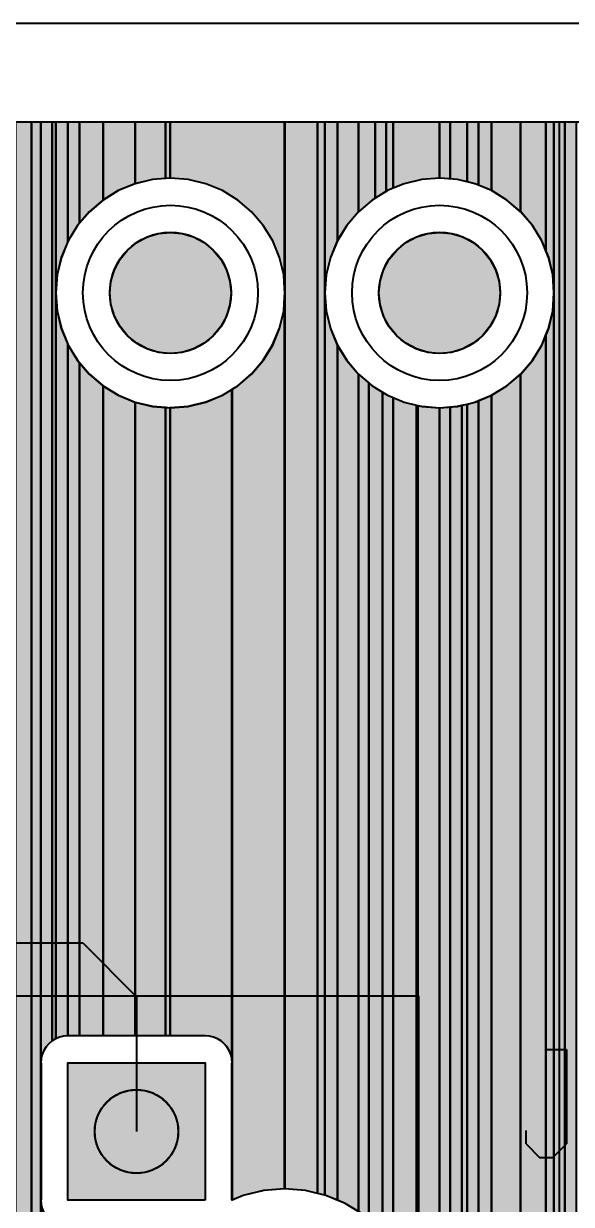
# Model space of a CAD drawing. Header units: millimetres. Extents: x 3 to 111, y 3 to 56.
# Drawn here: x 97.25 to 102.42, y 44.88 to 56.02 of the extents above; entities that cross this region are included whole.
import ezdxf

# ---------------------------------------------------------------- set-up
doc = ezdxf.new("R2010")
doc.units = ezdxf.units.MM
for name, color, linetype in [('bottom_copper', 7, 'Continuous'), ('bottom_silk', 7, 'Continuous'), ('drill_plated', 7, 'Continuous'), ('outline', 7, 'Continuous'), ('top_copper', 7, 'Continuous'), ('top_silk', 7, 'Continuous')]:
    doc.layers.add(name, color=color, linetype=linetype)

# ---------------------------------------------------------------- blocks, each defined once
blk = doc.blocks.new('Block4488')
at = {"layer": 'bottom_copper', "lineweight": 40}
for points in [[(0, 50.895), (-0.101, 50.903), (-0.103, 50.903), (-0.103, 51.435), (0, 51.435), (0, 50.895)], [(0.159, 50.868), (0.068, 50.889), (0, 50.895), (0, 51.435), (0.159, 51.435), (0.159, 50.868)], [(0.267, 50.836), (0.233, 50.85), (0.16, 50.867), (0.159, 51.435), (0.267, 51.435), (0.267, 50.836)], [(0.39, 50.785), (0.267, 50.836), (0.267, 51.435), (0.39, 51.435), (0.39, 50.785)], [(0.664, 50.586), (0.535, 50.696), (0.39, 50.785), (0.39, 51.435), (0.664, 51.435), (0.664, 50.586)], [(0.903, 50.217), (0.863, 50.312), (0.775, 50.457), (0.664, 50.586), (0.664, 51.435), (0.903, 51.435), (0.903, 50.217)], [(0.978, 49.82), (0.968, 49.989), (0.928, 50.155), (0.903, 50.217), (0.903, 51.435), (0.978, 51.435), (0.978, 49.82)], [(1.03, 7.273), (1.028, 7.293), (1.024, 7.312), (1.016, 7.331), (1.006, 7.348), (0.993, 7.363), (0.978, 7.376), (0.978, 51.435), (1.029, 51.435), (1.03, 7.273)], [(1.082, 7.094), (1.03, 7.146), (1.03, 51.435), (1.082, 51.435), (1.082, 7.094)], [(1.189, 7.272), (1.17, 7.267), (1.151, 7.259), (1.134, 7.249), (1.119, 7.236), (1.106, 7.221), (1.096, 7.204), (1.088, 7.185), (1.083, 7.166), (1.082, 7.146), (1.082, 51.435), (1.189, 51.435), (1.189, 7.272)], [(0.978, 7.376), (0.977, 7.376), (0.96, 7.386), (0.942, 7.394), (0.922, 7.399), (0.903, 7.4), (0.903, 49.423), (0.928, 49.485), (0.968, 49.651), (0.978, 49.82), (0.978, 7.376)], [(0.903, 7.4), (0.664, 7.4), (0.664, 49.054), (0.775, 49.184), (0.863, 49.328), (0.903, 49.423), (0.903, 7.4)], [(0.664, 7.4), (0.39, 7.4), (0.39, 48.855), (0.535, 48.944), (0.664, 49.054), (0.664, 7.4)], [(0.267, 7.399), (0.247, 7.394), (0.229, 7.386), (0.212, 7.376), (0.197, 7.363), (0.184, 7.348), (0.173, 7.331), (0.166, 7.312), (0.161, 7.293), (0.159, 7.273), (0.159, 48.772), (0.233, 48.79), (0.267, 48.804), (0.267, 7.399)], [(0.39, 7.4), (0.287, 7.4), (0.267, 7.399), (0.267, 48.804), (0.39, 48.855), (0.39, 7.4)], [(0, 7.272), (-0.02, 7.273), (-0.04, 7.272), (-0.059, 7.267), (-0.078, 7.259), (-0.095, 7.249), (-0.103, 7.242), (-0.103, 48.737), (-0.101, 48.737), (0, 48.745), (0, 7.272)], [(0.108, 7.146), (0.106, 7.166), (0.101, 7.185), (0.094, 7.204), (0.083, 7.221), (0.07, 7.236), (0.055, 7.249), (0.038, 7.259), (0.019, 7.267), (0, 7.272), (0, 48.745), (0.068, 48.751), (0.108, 48.76), (0.108, 7.146)], [(0.159, 7.146), (0.108, 7.094), (0.108, 48.76), (0.159, 48.772), (0.159, 7.146)]]:
    blk.add_hatch(color=7, dxfattribs=at).paths.add_polyline_path(points, flags=0)
at = {"layer": 'bottom_copper', "color": 7, "lineweight": 40}
for points in [[(0, 50.895), (-0.101, 50.903), (-0.103, 50.903), (-0.103, 51.435), (0, 51.435), (0, 50.895)], [(0.159, 50.868), (0.068, 50.889), (0, 50.895), (0, 51.435), (0.159, 51.435), (0.159, 50.868)], [(0.267, 50.836), (0.233, 50.85), (0.16, 50.867), (0.159, 51.435), (0.267, 51.435), (0.267, 50.836)], [(0.39, 50.785), (0.267, 50.836), (0.267, 51.435), (0.39, 51.435), (0.39, 50.785)], [(0.664, 50.586), (0.535, 50.696), (0.39, 50.785), (0.39, 51.435), (0.664, 51.435), (0.664, 50.586)], [(0.903, 50.217), (0.863, 50.312), (0.775, 50.457), (0.664, 50.586), (0.664, 51.435), (0.903, 51.435), (0.903, 50.217)], [(0.978, 49.82), (0.968, 49.989), (0.928, 50.155), (0.903, 50.217), (0.903, 51.435), (0.978, 51.435), (0.978, 49.82)], [(1.03, 7.273), (1.028, 7.293), (1.024, 7.312), (1.016, 7.331), (1.006, 7.348), (0.993, 7.363), (0.978, 7.376), (0.978, 51.435), (1.029, 51.435), (1.03, 7.273)], [(1.082, 7.094), (1.03, 7.146), (1.03, 51.435), (1.082, 51.435), (1.082, 7.094)], [(1.189, 7.272), (1.17, 7.267), (1.151, 7.259), (1.134, 7.249), (1.119, 7.236), (1.106, 7.221), (1.096, 7.204), (1.088, 7.185), (1.083, 7.166), (1.082, 7.146), (1.082, 51.435), (1.189, 51.435), (1.189, 7.272)], [(0.978, 7.376), (0.977, 7.376), (0.96, 7.386), (0.942, 7.394), (0.922, 7.399), (0.903, 7.4), (0.903, 49.423), (0.928, 49.485), (0.968, 49.651), (0.978, 49.82), (0.978, 7.376)], [(0.903, 7.4), (0.664, 7.4), (0.664, 49.054), (0.775, 49.184), (0.863, 49.328), (0.903, 49.423), (0.903, 7.4)], [(0.664, 7.4), (0.39, 7.4), (0.39, 48.855), (0.535, 48.944), (0.664, 49.054), (0.664, 7.4)], [(0.267, 7.399), (0.247, 7.394), (0.229, 7.386), (0.212, 7.376), (0.197, 7.363), (0.184, 7.348), (0.173, 7.331), (0.166, 7.312), (0.161, 7.293), (0.159, 7.273), (0.159, 48.772), (0.233, 48.79), (0.267, 48.804), (0.267, 7.399)], [(0.39, 7.4), (0.287, 7.4), (0.267, 7.399), (0.267, 48.804), (0.39, 48.855), (0.39, 7.4)], [(0, 7.272), (-0.02, 7.273), (-0.04, 7.272), (-0.059, 7.267), (-0.078, 7.259), (-0.095, 7.249), (-0.103, 7.242), (-0.103, 48.737), (-0.101, 48.737), (0, 48.745), (0, 7.272)], [(0.108, 7.146), (0.106, 7.166), (0.101, 7.185), (0.094, 7.204), (0.083, 7.221), (0.07, 7.236), (0.055, 7.249), (0.038, 7.259), (0.019, 7.267), (0, 7.272), (0, 48.745), (0.068, 48.751), (0.108, 48.76), (0.108, 7.146)], [(0.159, 7.146), (0.108, 7.094), (0.108, 48.76), (0.159, 48.772), (0.159, 7.146)]]:
    blk.add_lwpolyline(points, close=True, dxfattribs=at)
blk = doc.blocks.new('Block5110')
at = {"layer": 'bottom_copper', "lineweight": 40}
for points in [[(0, 33.277), (-0.046, 33.469), (-0.122, 33.652), (-0.22, 33.812), (-0.22, 41.806), (-0.117, 41.763), (0, 41.735), (0, 33.277)], [(0.012, 33.08), (0, 33.277), (0, 41.735), (0.012, 41.732), (0.012, 33.08)], [(0.215, 0.215), (0.209, 0.209), (0.012, 0.012), (0.012, 41.732), (0.048, 41.724), (0.215, 41.71), (0.215, 0.215)]]:
    blk.add_hatch(color=7, dxfattribs=at).paths.add_polyline_path(points, flags=0)
at = {"layer": 'bottom_copper', "color": 7, "lineweight": 40}
for points in [[(0, 33.277), (-0.046, 33.469), (-0.122, 33.652), (-0.22, 33.812), (-0.22, 41.806), (-0.117, 41.763), (0, 41.735), (0, 33.277)], [(0.012, 33.08), (0, 33.277), (0, 41.735), (0.012, 41.732), (0.012, 33.08)], [(0.215, 0.215), (0.209, 0.209), (0.012, 0.012), (0.012, 41.732), (0.048, 41.724), (0.215, 41.71), (0.215, 0.215)]]:
    blk.add_lwpolyline(points, close=True, dxfattribs=at)
blk = doc.blocks.new('Block6268')
at = {"layer": 'bottom_copper', "lineweight": 40}
for points in [[(0, 49.82), (-0.002, 49.861), (-0.002, 51.435), (0, 51.435), (0, 49.82)], [(0.309, 41.325), (0.195, 41.352), (0, 41.368), (0, 51.435), (0.309, 51.435), (0.309, 41.325)], [(0.378, 41.308), (0.309, 41.325), (0.309, 51.435), (0.378, 51.435), (0.378, 41.308)], [(0.496, 50.312), (0.431, 50.155), (0.391, 49.989), (0.378, 49.82), (0.378, 51.435), (0.496, 51.435), (0.496, 50.312)], [(0.695, 50.586), (0.585, 50.457), (0.496, 50.312), (0.496, 51.435), (0.695, 51.435), (0.695, 50.586)], [(0.852, 50.713), (0.824, 50.696), (0.695, 50.586), (0.695, 51.435), (0.852, 51.435), (0.852, 50.713)], [(0.955, 50.776), (0.852, 50.713), (0.852, 51.435), (0.955, 51.435), (0.955, 50.776)], [(1.023, 50.807), (0.969, 50.785), (0.955, 50.776), (0.955, 51.435), (1.023, 51.435), (1.023, 50.807)], [(0, 41.368), (-0.002, 41.368), (-0.002, 49.779), (0, 49.82), (0, 41.368)], [(0.496, 41.261), (0.387, 41.306), (0.378, 41.308), (0.378, 49.82), (0.391, 49.651), (0.431, 49.485), (0.496, 49.328), (0.496, 41.261)], [(0.695, 41.154), (0.57, 41.23), (0.496, 41.261), (0.496, 49.328), (0.585, 49.184), (0.695, 49.054), (0.695, 41.154)], [(0.793, 41.081), (0.739, 41.127), (0.695, 41.154), (0.695, 49.054), (0.793, 48.971), (0.793, 41.081)], [(0.922, 40.851), (0.793, 40.722), (0.793, 48.971), (0.824, 48.944), (0.922, 48.884), (0.922, 40.851)], [(1.023, 40.839), (1.018, 40.848), (0.972, 40.901), (0.922, 40.851), (0.922, 48.884), (0.969, 48.855), (1.023, 48.833), (1.023, 40.839)]]:
    blk.add_hatch(color=7, dxfattribs=at).paths.add_polyline_path(points, flags=0)
at = {"layer": 'bottom_copper', "color": 7, "lineweight": 40}
for points in [[(0, 49.82), (-0.002, 49.861), (-0.002, 51.435), (0, 51.435), (0, 49.82)], [(0.309, 41.325), (0.195, 41.352), (0, 41.368), (0, 51.435), (0.309, 51.435), (0.309, 41.325)], [(0.378, 41.308), (0.309, 41.325), (0.309, 51.435), (0.378, 51.435), (0.378, 41.308)], [(0.496, 50.312), (0.431, 50.155), (0.391, 49.989), (0.378, 49.82), (0.378, 51.435), (0.496, 51.435), (0.496, 50.312)], [(0.695, 50.586), (0.585, 50.457), (0.496, 50.312), (0.496, 51.435), (0.695, 51.435), (0.695, 50.586)], [(0.852, 50.713), (0.824, 50.696), (0.695, 50.586), (0.695, 51.435), (0.852, 51.435), (0.852, 50.713)], [(0.955, 50.776), (0.852, 50.713), (0.852, 51.435), (0.955, 51.435), (0.955, 50.776)], [(1.023, 50.807), (0.969, 50.785), (0.955, 50.776), (0.955, 51.435), (1.023, 51.435), (1.023, 50.807)], [(0, 41.368), (-0.002, 41.368), (-0.002, 49.779), (0, 49.82), (0, 41.368)], [(0.496, 41.261), (0.387, 41.306), (0.378, 41.308), (0.378, 49.82), (0.391, 49.651), (0.431, 49.485), (0.496, 49.328), (0.496, 41.261)], [(0.695, 41.154), (0.57, 41.23), (0.496, 41.261), (0.496, 49.328), (0.585, 49.184), (0.695, 49.054), (0.695, 41.154)], [(0.793, 41.081), (0.739, 41.127), (0.695, 41.154), (0.695, 49.054), (0.793, 48.971), (0.793, 41.081)], [(0.922, 40.851), (0.793, 40.722), (0.793, 48.971), (0.824, 48.944), (0.922, 48.884), (0.922, 40.851)], [(1.023, 40.839), (1.018, 40.848), (0.972, 40.901), (0.922, 40.851), (0.922, 48.884), (0.969, 48.855), (1.023, 48.833), (1.023, 40.839)]]:
    blk.add_lwpolyline(points, close=True, dxfattribs=at)
blk = doc.blocks.new('Block6516')
at = {"layer": 'bottom_copper', "lineweight": 40}
for points in [[(0.498, -1.23), (0.3, -1.245), (0.108, -1.291), (0.003, -1.335), (0.003, 6.313), (0.057, 6.346), (0.186, 6.457), (0.297, 6.586), (0.385, 6.731), (0.45, 6.888), (0.49, 7.053), (0.498, 7.182), (0.498, -1.23)], [(0, 0), (-0.009, 0.039), (-0.025, 0.076), (-0.046, 0.11), (-0.071, 0.14), (-0.102, 0.166), (-0.136, 0.187), (-0.173, 0.202), (-0.212, 0.212), (-0.252, 0.215), (-0.262, 0.214), (-0.581, 0.214), (-0.581, 6.14), (-0.579, 6.14), (-0.41, 6.153), (-0.245, 6.193), (-0.088, 6.258), (0, 6.311), (0, 0)], [(0.003, -0.04), (0, 0), (0, 6.311), (0.003, 6.313), (0.003, -0.04)], [(0.003, -1.335), (0.002, -1.325), (0.002, -0.05), (0.003, -0.04), (0.003, -1.335)]]:
    blk.add_hatch(color=7, dxfattribs=at).paths.add_polyline_path(points, flags=0)
at = {"layer": 'bottom_copper', "color": 7, "lineweight": 40}
for points in [[(0.498, -1.23), (0.3, -1.245), (0.108, -1.291), (0.003, -1.335), (0.003, 6.313), (0.057, 6.346), (0.186, 6.457), (0.297, 6.586), (0.385, 6.731), (0.45, 6.888), (0.49, 7.053), (0.498, 7.182), (0.498, -1.23)], [(0, 0), (-0.009, 0.039), (-0.025, 0.076), (-0.046, 0.11), (-0.071, 0.14), (-0.102, 0.166), (-0.136, 0.187), (-0.173, 0.202), (-0.212, 0.212), (-0.252, 0.215), (-0.262, 0.214), (-0.581, 0.214), (-0.581, 6.14), (-0.579, 6.14), (-0.41, 6.153), (-0.245, 6.193), (-0.088, 6.258), (0, 6.311), (0, 0)], [(0.003, -0.04), (0, 0), (0, 6.311), (0.003, 6.313), (0.003, -0.04)], [(0.003, -1.335), (0.002, -1.325), (0.002, -0.05), (0.003, -0.04), (0.003, -1.335)]]:
    blk.add_lwpolyline(points, close=True, dxfattribs=at)
blk = doc.blocks.new('Block7741')
at = {"layer": 'bottom_copper', "lineweight": 40}
for points in [[(0.16, 40.23), (0.022, 40.263), (0.01, 40.264), (0.01, 51.435), (0.16, 51.435), (0.16, 40.23)], [(0.248, 40.194), (0.16, 40.23), (0.16, 51.435), (0.248, 51.435), (0.248, 40.194)], [(0.353, 42.764), (0.323, 42.738), (0.297, 42.708), (0.276, 42.673), (0.261, 42.636), (0.251, 42.598), (0.248, 42.558), (0.248, 51.435), (0.353, 51.435), (0.353, 42.764)], [(0.388, 42.785), (0.387, 42.785), (0.353, 42.764), (0.353, 51.435), (0.388, 51.435), (0.388, 42.785)], [(0.503, 50.305), (0.441, 50.155), (0.401, 49.989), (0.388, 49.82), (0.388, 51.435), (0.503, 51.435), (0.503, 50.305)], [(0.612, 50.477), (0.594, 50.457), (0.506, 50.312), (0.503, 50.305), (0.503, 51.435), (0.612, 51.435), (0.612, 50.477)], [(0.834, 50.696), (0.705, 50.586), (0.612, 50.477), (0.612, 51.435), (0.834, 51.435), (0.834, 50.696)], [(1.136, 50.85), (0.979, 50.785), (0.834, 50.696), (0.834, 51.435), (1.136, 51.435), (1.136, 50.85)], [(1.424, 50.899), (1.301, 50.889), (1.136, 50.85), (1.136, 51.435), (1.424, 51.435), (1.424, 50.899)], [(1.469, 50.903), (1.424, 50.899), (1.424, 51.435), (1.469, 51.435), (1.469, 50.903)], [(0.503, 42.812), (0.463, 42.809), (0.424, 42.8), (0.388, 42.785), (0.388, 49.82), (0.401, 49.651), (0.441, 49.485), (0.503, 49.335), (0.503, 42.812)], [(0.612, 42.812), (0.513, 42.812), (0.503, 42.812), (0.503, 49.335), (0.506, 49.328), (0.594, 49.184), (0.612, 49.163), (0.612, 42.812)], [(0.834, 42.812), (0.612, 42.812), (0.612, 49.163), (0.705, 49.054), (0.834, 48.944), (0.834, 42.812)], [(1.136, 42.812), (0.834, 42.812), (0.834, 48.944), (0.979, 48.855), (1.136, 48.79), (1.136, 42.812)], [(1.424, 42.812), (1.136, 42.812), (1.136, 48.79), (1.301, 48.751), (1.424, 48.741), (1.424, 42.812)], [(1.469, 42.812), (1.424, 42.812), (1.424, 48.741), (1.469, 48.737), (1.469, 42.812)], [(0.249, 41.272), (0.248, 41.262), (0.248, 42.558), (0.249, 42.548), (0.249, 41.272)], [(0.251, 40.192), (0.248, 40.194), (0.248, 41.262), (0.251, 41.222), (0.251, 40.192)], [(0.387, 40.117), (0.291, 40.176), (0.251, 40.192), (0.251, 41.222), (0.261, 41.184), (0.276, 41.147), (0.297, 41.112), (0.323, 41.082), (0.353, 41.056), (0.387, 41.035), (0.387, 40.117)]]:
    blk.add_hatch(color=7, dxfattribs=at).paths.add_polyline_path(points, flags=0)
at = {"layer": 'bottom_copper', "color": 7, "lineweight": 40}
for points in [[(0.16, 40.23), (0.022, 40.263), (0.01, 40.264), (0.01, 51.435), (0.16, 51.435), (0.16, 40.23)], [(0.248, 40.194), (0.16, 40.23), (0.16, 51.435), (0.248, 51.435), (0.248, 40.194)], [(0.353, 42.764), (0.323, 42.738), (0.297, 42.708), (0.276, 42.673), (0.261, 42.636), (0.251, 42.598), (0.248, 42.558), (0.248, 51.435), (0.353, 51.435), (0.353, 42.764)], [(0.388, 42.785), (0.387, 42.785), (0.353, 42.764), (0.353, 51.435), (0.388, 51.435), (0.388, 42.785)], [(0.503, 50.305), (0.441, 50.155), (0.401, 49.989), (0.388, 49.82), (0.388, 51.435), (0.503, 51.435), (0.503, 50.305)], [(0.612, 50.477), (0.594, 50.457), (0.506, 50.312), (0.503, 50.305), (0.503, 51.435), (0.612, 51.435), (0.612, 50.477)], [(0.834, 50.696), (0.705, 50.586), (0.612, 50.477), (0.612, 51.435), (0.834, 51.435), (0.834, 50.696)], [(1.136, 50.85), (0.979, 50.785), (0.834, 50.696), (0.834, 51.435), (1.136, 51.435), (1.136, 50.85)], [(1.424, 50.899), (1.301, 50.889), (1.136, 50.85), (1.136, 51.435), (1.424, 51.435), (1.424, 50.899)], [(1.469, 50.903), (1.424, 50.899), (1.424, 51.435), (1.469, 51.435), (1.469, 50.903)], [(0.503, 42.812), (0.463, 42.809), (0.424, 42.8), (0.388, 42.785), (0.388, 49.82), (0.401, 49.651), (0.441, 49.485), (0.503, 49.335), (0.503, 42.812)], [(0.612, 42.812), (0.513, 42.812), (0.503, 42.812), (0.503, 49.335), (0.506, 49.328), (0.594, 49.184), (0.612, 49.163), (0.612, 42.812)], [(0.834, 42.812), (0.612, 42.812), (0.612, 49.163), (0.705, 49.054), (0.834, 48.944), (0.834, 42.812)], [(1.136, 42.812), (0.834, 42.812), (0.834, 48.944), (0.979, 48.855), (1.136, 48.79), (1.136, 42.812)], [(1.424, 42.812), (1.136, 42.812), (1.136, 48.79), (1.301, 48.751), (1.424, 48.741), (1.424, 42.812)], [(1.469, 42.812), (1.424, 42.812), (1.424, 48.741), (1.469, 48.737), (1.469, 42.812)], [(0.249, 41.272), (0.248, 41.262), (0.248, 42.558), (0.249, 42.548), (0.249, 41.272)], [(0.251, 40.192), (0.248, 40.194), (0.248, 41.262), (0.251, 41.222), (0.251, 40.192)], [(0.387, 40.117), (0.291, 40.176), (0.251, 40.192), (0.251, 41.222), (0.261, 41.184), (0.276, 41.147), (0.297, 41.112), (0.323, 41.082), (0.353, 41.056), (0.387, 41.035), (0.387, 40.117)]]:
    blk.add_lwpolyline(points, close=True, dxfattribs=at)

msp = doc.modelspace()

# ---------------------------------------------------------------- hatches: boundary and pattern name
at = {"layer": 'bottom_copper', "lineweight": 40}
for points in [[(99.715, 53.521), (99.707, 53.649), (99.668, 53.815), (99.603, 53.972), (99.514, 54.117), (99.404, 54.246), (99.275, 54.356), (99.13, 54.445), (98.973, 54.51), (98.807, 54.55), (98.638, 54.563), (98.636, 54.563), (98.636, 55.095), (99.715, 55.095), (99.715, 53.521)], [(101.176, 54.563), (101.009, 54.55), (100.843, 54.51), (100.741, 54.467), (100.741, 55.095), (101.176, 55.095), (101.176, 54.563)], [(99.199, 53.369), (99.166, 53.261), (99.113, 53.162), (99.042, 53.076), (98.956, 53.005), (98.857, 52.952), (98.749, 52.919), (98.638, 52.908), (98.527, 52.919), (98.419, 52.952), (98.32, 53.005), (98.234, 53.076), (98.163, 53.162), (98.11, 53.261), (98.077, 53.369), (98.067, 53.48), (98.077, 53.591), (98.11, 53.699), (98.163, 53.798), (98.234, 53.884), (98.32, 53.955), (98.419, 54.008), (98.527, 54.041), (98.638, 54.051), (98.749, 54.041), (98.857, 54.008), (98.956, 53.955), (99.042, 53.884), (99.113, 53.798), (99.166, 53.699), (99.199, 53.591), (99.21, 53.48), (99.199, 53.369)], [(101.739, 53.369), (101.706, 53.261), (101.653, 53.162), (101.582, 53.076), (101.496, 53.005), (101.397, 52.952), (101.289, 52.919), (101.178, 52.908), (101.067, 52.919), (100.959, 52.952), (100.86, 53.005), (100.774, 53.076), (100.703, 53.162), (100.65, 53.261), (100.617, 53.369), (100.606, 53.48), (100.617, 53.591), (100.65, 53.699), (100.703, 53.798), (100.774, 53.884), (100.86, 53.955), (100.959, 54.008), (101.067, 54.041), (101.178, 54.051), (101.289, 54.041), (101.397, 54.008), (101.496, 53.955), (101.582, 53.884), (101.653, 53.798), (101.706, 53.699), (101.739, 53.591), (101.749, 53.48), (101.739, 53.369)], [(98.966, 44.922), (97.67, 44.922), (97.67, 46.218), (98.966, 46.218), (98.966, 44.922)], [(98.704, 45.493), (98.682, 45.419), (98.645, 45.351), (98.596, 45.292), (98.537, 45.243), (98.469, 45.206), (98.395, 45.184), (98.318, 45.176), (98.241, 45.184), (98.167, 45.206), (98.099, 45.243), (98.04, 45.292), (97.991, 45.351), (97.954, 45.419), (97.932, 45.493), (97.924, 45.57), (97.932, 45.647), (97.954, 45.721), (97.991, 45.789), (98.04, 45.848), (98.099, 45.897), (98.167, 45.934), (98.241, 45.956), (98.318, 45.964), (98.395, 45.956), (98.469, 45.934), (98.537, 45.897), (98.596, 45.848), (98.645, 45.789), (98.682, 45.721), (98.704, 45.647), (98.712, 45.57), (98.704, 45.493)]]:
    msp.add_hatch(color=7, dxfattribs=at).paths.add_polyline_path(points, flags=0)
at = {"layer": 'drill_plated', "lineweight": 40}
for points in [[(99.199, 53.369), (99.166, 53.261), (99.113, 53.162), (99.042, 53.076), (98.956, 53.005), (98.857, 52.952), (98.749, 52.919), (98.638, 52.908), (98.527, 52.919), (98.419, 52.952), (98.32, 53.005), (98.234, 53.076), (98.163, 53.162), (98.11, 53.261), (98.077, 53.369), (98.067, 53.48), (98.077, 53.591), (98.11, 53.699), (98.163, 53.798), (98.234, 53.884), (98.32, 53.955), (98.419, 54.008), (98.527, 54.041), (98.638, 54.051), (98.749, 54.041), (98.857, 54.008), (98.956, 53.955), (99.042, 53.884), (99.113, 53.798), (99.166, 53.699), (99.199, 53.591), (99.21, 53.48), (99.199, 53.369)], [(101.739, 53.369), (101.706, 53.261), (101.653, 53.162), (101.582, 53.076), (101.496, 53.005), (101.397, 52.952), (101.289, 52.919), (101.178, 52.908), (101.067, 52.919), (100.959, 52.952), (100.86, 53.005), (100.774, 53.076), (100.703, 53.162), (100.65, 53.261), (100.617, 53.369), (100.606, 53.48), (100.617, 53.591), (100.65, 53.699), (100.703, 53.798), (100.774, 53.884), (100.86, 53.955), (100.959, 54.008), (101.067, 54.041), (101.178, 54.051), (101.289, 54.041), (101.397, 54.008), (101.496, 53.955), (101.582, 53.884), (101.653, 53.798), (101.706, 53.699), (101.739, 53.591), (101.749, 53.48), (101.739, 53.369)], [(98.704, 45.493), (98.682, 45.419), (98.645, 45.351), (98.596, 45.292), (98.537, 45.243), (98.469, 45.206), (98.395, 45.184), (98.318, 45.176), (98.241, 45.184), (98.167, 45.206), (98.099, 45.243), (98.04, 45.292), (97.991, 45.351), (97.954, 45.419), (97.932, 45.493), (97.924, 45.57), (97.932, 45.647), (97.954, 45.721), (97.991, 45.789), (98.04, 45.848), (98.099, 45.897), (98.167, 45.934), (98.241, 45.956), (98.318, 45.964), (98.395, 45.956), (98.469, 45.934), (98.537, 45.897), (98.596, 45.848), (98.645, 45.789), (98.682, 45.721), (98.704, 45.647), (98.712, 45.57), (98.704, 45.493)]]:
    msp.add_hatch(color=7, dxfattribs=at).paths.add_polyline_path(points, flags=0)
at = {"layer": 'top_copper', "lineweight": 40}
for points in [[(99.199, 53.369), (99.166, 53.261), (99.113, 53.162), (99.042, 53.076), (98.956, 53.005), (98.857, 52.952), (98.749, 52.919), (98.638, 52.908), (98.527, 52.919), (98.419, 52.952), (98.32, 53.005), (98.234, 53.076), (98.163, 53.162), (98.11, 53.261), (98.077, 53.369), (98.067, 53.48), (98.077, 53.591), (98.11, 53.699), (98.163, 53.798), (98.234, 53.884), (98.32, 53.955), (98.419, 54.008), (98.527, 54.041), (98.638, 54.051), (98.749, 54.041), (98.857, 54.008), (98.956, 53.955), (99.042, 53.884), (99.113, 53.798), (99.166, 53.699), (99.199, 53.591), (99.21, 53.48), (99.199, 53.369)], [(101.739, 53.369), (101.706, 53.261), (101.653, 53.162), (101.582, 53.076), (101.496, 53.005), (101.397, 52.952), (101.289, 52.919), (101.178, 52.908), (101.067, 52.919), (100.959, 52.952), (100.86, 53.005), (100.774, 53.076), (100.703, 53.162), (100.65, 53.261), (100.617, 53.369), (100.606, 53.48), (100.617, 53.591), (100.65, 53.699), (100.703, 53.798), (100.774, 53.884), (100.86, 53.955), (100.959, 54.008), (101.067, 54.041), (101.178, 54.051), (101.289, 54.041), (101.397, 54.008), (101.496, 53.955), (101.582, 53.884), (101.653, 53.798), (101.706, 53.699), (101.739, 53.591), (101.749, 53.48), (101.739, 53.369)], [(98.966, 44.922), (97.67, 44.922), (97.67, 46.218), (98.966, 46.218), (98.966, 44.922)], [(98.704, 45.493), (98.682, 45.419), (98.645, 45.351), (98.596, 45.292), (98.537, 45.243), (98.469, 45.206), (98.395, 45.184), (98.318, 45.176), (98.241, 45.184), (98.167, 45.206), (98.099, 45.243), (98.04, 45.292), (97.991, 45.351), (97.954, 45.419), (97.932, 45.493), (97.924, 45.57), (97.932, 45.647), (97.954, 45.721), (97.991, 45.789), (98.04, 45.848), (98.099, 45.897), (98.167, 45.934), (98.241, 45.956), (98.318, 45.964), (98.395, 45.956), (98.469, 45.934), (98.537, 45.897), (98.596, 45.848), (98.645, 45.789), (98.682, 45.721), (98.704, 45.647), (98.712, 45.57), (98.704, 45.493)]]:
    msp.add_hatch(color=7, dxfattribs=at).paths.add_polyline_path(points, flags=0)

# ---------------------------------------------------------------- linework, layer by layer
at = {"layer": 'bottom_copper', "color": 7, "lineweight": 40}
for p, q in [((97.047, 55.095), (98.636, 55.095)), ((98.636, 54.563), (98.636, 55.095)), ((98.636, 55.095), (99.715, 55.095)), ((98.636, 55.095), (98.636, 54.563)), ((99.715, 53.521), (99.715, 55.095)), ((99.715, 55.095), (100.741, 55.095)), ((99.715, 55.095), (99.715, 53.521)), ((100.741, 54.467), (100.741, 55.095)), ((100.741, 55.095), (101.176, 55.095)), ((100.741, 55.095), (100.741, 54.467)), ((101.176, 54.563), (101.176, 55.095)), ((101.176, 55.095), (103.716, 55.095)), ((101.176, 55.095), (101.176, 54.563)), ((98.303, 54.51), (98.146, 54.445)), ((98.469, 54.55), (98.303, 54.51)), ((98.636, 54.563), (98.469, 54.55)), ((98.638, 54.563), (98.636, 54.563)), ((98.807, 54.55), (98.638, 54.563)), ((98.973, 54.51), (98.807, 54.55)), ((99.13, 54.445), (98.973, 54.51)), ((100.741, 54.467), (100.686, 54.445)), ((100.843, 54.51), (100.741, 54.467)), ((101.009, 54.55), (100.843, 54.51)), ((101.176, 54.563), (101.009, 54.55)), ((101.178, 54.563), (101.176, 54.563)), ((101.347, 54.55), (101.178, 54.563)), ((101.513, 54.51), (101.347, 54.55)), ((101.67, 54.445), (101.513, 54.51)), ((98.001, 54.356), (97.872, 54.246)), ((98.146, 54.445), (98.001, 54.356)), ((99.275, 54.356), (99.13, 54.445)), ((99.404, 54.246), (99.275, 54.356)), ((100.541, 54.356), (100.412, 54.246)), ((100.686, 54.445), (100.541, 54.356)), ((101.814, 54.356), (101.67, 54.445)), ((101.944, 54.246), (101.814, 54.356)), ((97.872, 54.246), (97.762, 54.117)), ((99.514, 54.117), (99.404, 54.246)), ((100.412, 54.246), (100.302, 54.117)), ((102.054, 54.117), (101.944, 54.246)), ((97.762, 54.117), (97.673, 53.972)), ((99.603, 53.972), (99.514, 54.117)), ((100.302, 54.117), (100.213, 53.972)), ((102.143, 53.972), (102.054, 54.117)), ((97.673, 53.972), (97.608, 53.815)), ((99.668, 53.815), (99.603, 53.972)), ((100.213, 53.972), (100.148, 53.815)), ((102.208, 53.815), (102.143, 53.972)), ((97.608, 53.815), (97.569, 53.649)), ((99.707, 53.649), (99.668, 53.815)), ((100.148, 53.815), (100.109, 53.649)), ((102.248, 53.649), (102.208, 53.815)), ((97.569, 53.649), (97.555, 53.48)), ((99.715, 53.521), (99.707, 53.649)), ((100.109, 53.649), (100.095, 53.48)), ((102.257, 53.48), (102.248, 53.649)), ((97.555, 53.48), (97.569, 53.311)), ((99.718, 53.48), (99.715, 53.521)), ((99.715, 53.439), (99.718, 53.48)), ((100.095, 53.48), (100.109, 53.311)), ((102.248, 53.311), (102.257, 53.48)), ((99.707, 53.311), (99.715, 53.439)), ((99.715, 45.028), (99.715, 53.439)), ((99.715, 53.439), (99.715, 45.028)), ((97.569, 53.311), (97.608, 53.145)), ((99.668, 53.145), (99.707, 53.311)), ((100.109, 53.311), (100.148, 53.145)), ((102.208, 53.145), (102.248, 53.311)), ((97.608, 53.145), (97.673, 52.988)), ((99.603, 52.988), (99.668, 53.145)), ((100.148, 53.145), (100.213, 52.988)), ((102.143, 52.988), (102.208, 53.145)), ((97.673, 52.988), (97.762, 52.843)), ((99.514, 52.843), (99.603, 52.988)), ((100.213, 52.988), (100.302, 52.843)), ((102.054, 52.843), (102.143, 52.988)), ((97.762, 52.843), (97.872, 52.714)), ((99.404, 52.714), (99.514, 52.843)), ((100.302, 52.843), (100.412, 52.714)), ((101.944, 52.714), (102.054, 52.843)), ((97.872, 52.714), (98.001, 52.604)), ((99.275, 52.604), (99.404, 52.714)), ((100.412, 52.714), (100.541, 52.604)), ((101.814, 52.604), (101.944, 52.714)), ((98.001, 52.604), (98.146, 52.515)), ((99.13, 52.515), (99.275, 52.604)), ((100.541, 52.604), (100.686, 52.515)), ((101.67, 52.515), (101.814, 52.604)), ((98.146, 52.515), (98.303, 52.45)), ((98.973, 52.45), (99.13, 52.515)), ((100.686, 52.515), (100.741, 52.493)), ((100.741, 44.499), (100.741, 52.493)), ((100.741, 52.493), (100.843, 52.45)), ((100.741, 52.493), (100.741, 44.499)), ((101.513, 52.45), (101.67, 52.515)), ((98.303, 52.45), (98.469, 52.41)), ((98.469, 52.41), (98.636, 52.397)), ((98.636, 46.472), (98.636, 52.397)), ((98.636, 52.397), (98.638, 52.397)), ((98.636, 52.397), (98.636, 46.472)), ((98.638, 52.397), (98.807, 52.41)), ((98.807, 52.41), (98.973, 52.45)), ((100.843, 52.45), (101.009, 52.41)), ((101.009, 52.41), (101.176, 52.397)), ((101.176, 10.902), (101.176, 52.397)), ((101.176, 52.397), (101.178, 52.397)), ((101.176, 52.397), (101.176, 10.902)), ((101.178, 52.397), (101.347, 52.41)), ((101.347, 52.41), (101.513, 52.45)), ((97.555, 46.445), (97.521, 46.424)), ((97.592, 46.46), (97.555, 46.445)), ((97.63, 46.469), (97.592, 46.46)), ((97.631, 46.469), (97.63, 46.469)), ((97.67, 46.472), (97.631, 46.469)), ((97.68, 46.472), (97.67, 46.472)), ((98.636, 46.472), (97.68, 46.472)), ((98.956, 46.472), (98.636, 46.472)), ((98.966, 46.472), (98.956, 46.472)), ((99.006, 46.469), (98.966, 46.472)), ((99.044, 46.46), (99.006, 46.469)), ((99.082, 46.445), (99.044, 46.46)), ((99.116, 46.424), (99.082, 46.445)), ((97.443, 46.333), (97.428, 46.296)), ((97.464, 46.367), (97.443, 46.333)), ((97.49, 46.398), (97.464, 46.367)), ((97.521, 46.424), (97.49, 46.398)), ((99.146, 46.398), (99.116, 46.424)), ((99.172, 46.367), (99.146, 46.398)), ((99.193, 46.333), (99.172, 46.367)), ((99.208, 46.296), (99.193, 46.333)), ((97.419, 46.258), (97.416, 46.218)), ((97.428, 46.296), (97.419, 46.258)), ((99.217, 46.258), (99.208, 46.296)), ((99.221, 46.218), (99.217, 46.258)), ((99.217, 46.258), (99.217, 46.258)), ((97.416, 46.218), (97.416, 46.208)), ((97.416, 46.208), (97.416, 44.932)), ((97.67, 46.218), (98.966, 46.218)), ((97.67, 44.922), (97.67, 46.218)), ((98.966, 46.218), (98.966, 44.922)), ((99.22, 46.208), (99.221, 46.218)), ((99.22, 44.932), (99.22, 46.208)), ((99.518, 45.012), (99.325, 44.966)), ((99.715, 45.028), (99.518, 45.012)), ((99.912, 45.012), (99.715, 45.028)), ((100.105, 44.966), (99.912, 45.012)), ((97.416, 44.932), (97.416, 44.922)), ((97.416, 44.922), (97.419, 44.883)), ((98.966, 44.922), (97.67, 44.922)), ((99.221, 44.923), (99.22, 44.932)), ((99.325, 44.966), (99.221, 44.923)), ((100.288, 44.89), (100.105, 44.966)), ((100.456, 44.787), (100.288, 44.89)), ((97.419, 44.883), (97.419, 44.882)), ((97.419, 44.882), (97.428, 44.844))]:
    msp.add_line(p, q, dxfattribs=at)
for points in [[(99.715, 53.521), (99.707, 53.649), (99.668, 53.815), (99.603, 53.972), (99.514, 54.117), (99.404, 54.246), (99.275, 54.356), (99.13, 54.445), (98.973, 54.51), (98.807, 54.55), (98.638, 54.563), (98.636, 54.563), (98.636, 55.095), (99.715, 55.095), (99.715, 53.521)], [(101.176, 54.563), (101.009, 54.55), (100.843, 54.51), (100.741, 54.467), (100.741, 55.095), (101.176, 55.095), (101.176, 54.563)], [(99.199, 53.369), (99.166, 53.261), (99.113, 53.162), (99.042, 53.076), (98.956, 53.005), (98.857, 52.952), (98.749, 52.919), (98.638, 52.908), (98.527, 52.919), (98.419, 52.952), (98.32, 53.005), (98.234, 53.076), (98.163, 53.162), (98.11, 53.261), (98.077, 53.369), (98.067, 53.48), (98.077, 53.591), (98.11, 53.699), (98.163, 53.798), (98.234, 53.884), (98.32, 53.955), (98.419, 54.008), (98.527, 54.041), (98.638, 54.051), (98.749, 54.041), (98.857, 54.008), (98.956, 53.955), (99.042, 53.884), (99.113, 53.798), (99.166, 53.699), (99.199, 53.591), (99.21, 53.48), (99.199, 53.369)], [(101.739, 53.369), (101.706, 53.261), (101.653, 53.162), (101.582, 53.076), (101.496, 53.005), (101.397, 52.952), (101.289, 52.919), (101.178, 52.908), (101.067, 52.919), (100.959, 52.952), (100.86, 53.005), (100.774, 53.076), (100.703, 53.162), (100.65, 53.261), (100.617, 53.369), (100.606, 53.48), (100.617, 53.591), (100.65, 53.699), (100.703, 53.798), (100.774, 53.884), (100.86, 53.955), (100.959, 54.008), (101.067, 54.041), (101.178, 54.051), (101.289, 54.041), (101.397, 54.008), (101.496, 53.955), (101.582, 53.884), (101.653, 53.798), (101.706, 53.699), (101.739, 53.591), (101.749, 53.48), (101.739, 53.369)], [(98.966, 44.922), (97.67, 44.922), (97.67, 46.218), (98.966, 46.218), (98.966, 44.922)], [(98.704, 45.493), (98.682, 45.419), (98.645, 45.351), (98.596, 45.292), (98.537, 45.243), (98.469, 45.206), (98.395, 45.184), (98.318, 45.176), (98.241, 45.184), (98.167, 45.206), (98.099, 45.243), (98.04, 45.292), (97.991, 45.351), (97.954, 45.419), (97.932, 45.493), (97.924, 45.57), (97.932, 45.647), (97.954, 45.721), (97.991, 45.789), (98.04, 45.848), (98.099, 45.897), (98.167, 45.934), (98.241, 45.956), (98.318, 45.964), (98.395, 45.956), (98.469, 45.934), (98.537, 45.897), (98.596, 45.848), (98.645, 45.789), (98.682, 45.721), (98.704, 45.647), (98.712, 45.57), (98.704, 45.493)]]:
    msp.add_lwpolyline(points, close=True, dxfattribs=at)
for centre, major_axis in [((98.638, 53.48), (0.826, 0)), ((101.178, 53.48), (0.826, 0)), ((98.638, 53.48), (0.572, 0)), ((101.178, 53.48), (0.572, 0)), ((98.318, 45.57), (0.394, 0))]:
    msp.add_ellipse(centre, major_axis=major_axis, ratio=1, dxfattribs=at)
at = {"layer": 'bottom_silk', "color": 7, "lineweight": 40}
msp.add_line((111.338, 56.02), (3.388, 56.02), dxfattribs=at)
at = {"layer": 'drill_plated', "color": 7, "lineweight": 40}
for points in [[(99.199, 53.369), (99.166, 53.261), (99.113, 53.162), (99.042, 53.076), (98.956, 53.005), (98.857, 52.952), (98.749, 52.919), (98.638, 52.908), (98.527, 52.919), (98.419, 52.952), (98.32, 53.005), (98.234, 53.076), (98.163, 53.162), (98.11, 53.261), (98.077, 53.369), (98.067, 53.48), (98.077, 53.591), (98.11, 53.699), (98.163, 53.798), (98.234, 53.884), (98.32, 53.955), (98.419, 54.008), (98.527, 54.041), (98.638, 54.051), (98.749, 54.041), (98.857, 54.008), (98.956, 53.955), (99.042, 53.884), (99.113, 53.798), (99.166, 53.699), (99.199, 53.591), (99.21, 53.48), (99.199, 53.369)], [(101.739, 53.369), (101.706, 53.261), (101.653, 53.162), (101.582, 53.076), (101.496, 53.005), (101.397, 52.952), (101.289, 52.919), (101.178, 52.908), (101.067, 52.919), (100.959, 52.952), (100.86, 53.005), (100.774, 53.076), (100.703, 53.162), (100.65, 53.261), (100.617, 53.369), (100.606, 53.48), (100.617, 53.591), (100.65, 53.699), (100.703, 53.798), (100.774, 53.884), (100.86, 53.955), (100.959, 54.008), (101.067, 54.041), (101.178, 54.051), (101.289, 54.041), (101.397, 54.008), (101.496, 53.955), (101.582, 53.884), (101.653, 53.798), (101.706, 53.699), (101.739, 53.591), (101.749, 53.48), (101.739, 53.369)], [(98.704, 45.493), (98.682, 45.419), (98.645, 45.351), (98.596, 45.292), (98.537, 45.243), (98.469, 45.206), (98.395, 45.184), (98.318, 45.176), (98.241, 45.184), (98.167, 45.206), (98.099, 45.243), (98.04, 45.292), (97.991, 45.351), (97.954, 45.419), (97.932, 45.493), (97.924, 45.57), (97.932, 45.647), (97.954, 45.721), (97.991, 45.789), (98.04, 45.848), (98.099, 45.897), (98.167, 45.934), (98.241, 45.956), (98.318, 45.964), (98.395, 45.956), (98.469, 45.934), (98.537, 45.897), (98.596, 45.848), (98.645, 45.789), (98.682, 45.721), (98.704, 45.647), (98.712, 45.57), (98.704, 45.493)]]:
    msp.add_lwpolyline(points, close=True, dxfattribs=at)
for centre, major_axis in [((98.638, 53.48), (0.572, 0)), ((101.178, 53.48), (0.572, 0)), ((98.318, 45.57), (0.394, 0))]:
    msp.add_ellipse(centre, major_axis=major_axis, ratio=1, dxfattribs=at)
at = {"layer": 'outline', "color": 7, "lineweight": 40}
msp.add_line((111.338, 56.02), (3.388, 56.02), dxfattribs=at)
at = {"layer": 'top_copper', "color": 7, "lineweight": 40}
for p, q in [((95.27, 47.348), (97.81, 47.348)), ((97.81, 47.348), (98.318, 46.84)), ((98.318, 46.84), (98.318, 45.57)), ((97.67, 46.218), (98.966, 46.218)), ((97.67, 44.922), (97.67, 46.218)), ((98.966, 46.218), (98.966, 44.922)), ((98.966, 44.922), (97.67, 44.922))]:
    msp.add_line(p, q, dxfattribs=at)
for points in [[(99.199, 53.369), (99.166, 53.261), (99.113, 53.162), (99.042, 53.076), (98.956, 53.005), (98.857, 52.952), (98.749, 52.919), (98.638, 52.908), (98.527, 52.919), (98.419, 52.952), (98.32, 53.005), (98.234, 53.076), (98.163, 53.162), (98.11, 53.261), (98.077, 53.369), (98.067, 53.48), (98.077, 53.591), (98.11, 53.699), (98.163, 53.798), (98.234, 53.884), (98.32, 53.955), (98.419, 54.008), (98.527, 54.041), (98.638, 54.051), (98.749, 54.041), (98.857, 54.008), (98.956, 53.955), (99.042, 53.884), (99.113, 53.798), (99.166, 53.699), (99.199, 53.591), (99.21, 53.48), (99.199, 53.369)], [(101.739, 53.369), (101.706, 53.261), (101.653, 53.162), (101.582, 53.076), (101.496, 53.005), (101.397, 52.952), (101.289, 52.919), (101.178, 52.908), (101.067, 52.919), (100.959, 52.952), (100.86, 53.005), (100.774, 53.076), (100.703, 53.162), (100.65, 53.261), (100.617, 53.369), (100.606, 53.48), (100.617, 53.591), (100.65, 53.699), (100.703, 53.798), (100.774, 53.884), (100.86, 53.955), (100.959, 54.008), (101.067, 54.041), (101.178, 54.051), (101.289, 54.041), (101.397, 54.008), (101.496, 53.955), (101.582, 53.884), (101.653, 53.798), (101.706, 53.699), (101.739, 53.591), (101.749, 53.48), (101.739, 53.369)], [(98.966, 44.922), (97.67, 44.922), (97.67, 46.218), (98.966, 46.218), (98.966, 44.922)], [(98.704, 45.493), (98.682, 45.419), (98.645, 45.351), (98.596, 45.292), (98.537, 45.243), (98.469, 45.206), (98.395, 45.184), (98.318, 45.176), (98.241, 45.184), (98.167, 45.206), (98.099, 45.243), (98.04, 45.292), (97.991, 45.351), (97.954, 45.419), (97.932, 45.493), (97.924, 45.57), (97.932, 45.647), (97.954, 45.721), (97.991, 45.789), (98.04, 45.848), (98.099, 45.897), (98.167, 45.934), (98.241, 45.956), (98.318, 45.964), (98.395, 45.956), (98.469, 45.934), (98.537, 45.897), (98.596, 45.848), (98.645, 45.789), (98.682, 45.721), (98.704, 45.647), (98.712, 45.57), (98.704, 45.493)]]:
    msp.add_lwpolyline(points, close=True, dxfattribs=at)
for centre, major_axis in [((98.638, 53.48), (0.826, 0)), ((101.178, 53.48), (0.826, 0)), ((98.638, 53.48), (0.572, 0)), ((101.178, 53.48), (0.572, 0)), ((98.318, 45.57), (0.394, 0))]:
    msp.add_ellipse(centre, major_axis=major_axis, ratio=1, dxfattribs=at)
at = {"layer": 'top_silk', "color": 7, "lineweight": 40}
for p, q in [((111.338, 56.02), (3.388, 56.02)), ((86.758, 46.849), (100.978, 46.85)), ((100.978, 46.85), (100.978, 41.75)), ((102.172, 46.342), (102.375, 46.342)), ((102.375, 46.342), (102.375, 45.453)), ((101.994, 45.453), (101.994, 45.58)), ((101.994, 45.453), (102.121, 45.326)), ((102.248, 45.326), (102.375, 45.453)), ((102.121, 45.326), (102.248, 45.326))]:
    msp.add_line(p, q, dxfattribs=at)

# ---------------------------------------------------------------- block references
at = {"layer": 'bottom_copper'}
for name, p in [('Block7741', (97.168, 3.66)), ('Block6268', (99.718, 3.66)), ('Block4488', (101.279, 3.66)), ('Block6516', (99.217, 46.258)), ('Block5110', (100.961, 10.687))]:
    msp.add_blockref(name, p, dxfattribs=at)

doc.saveas('drawing.dxf')
